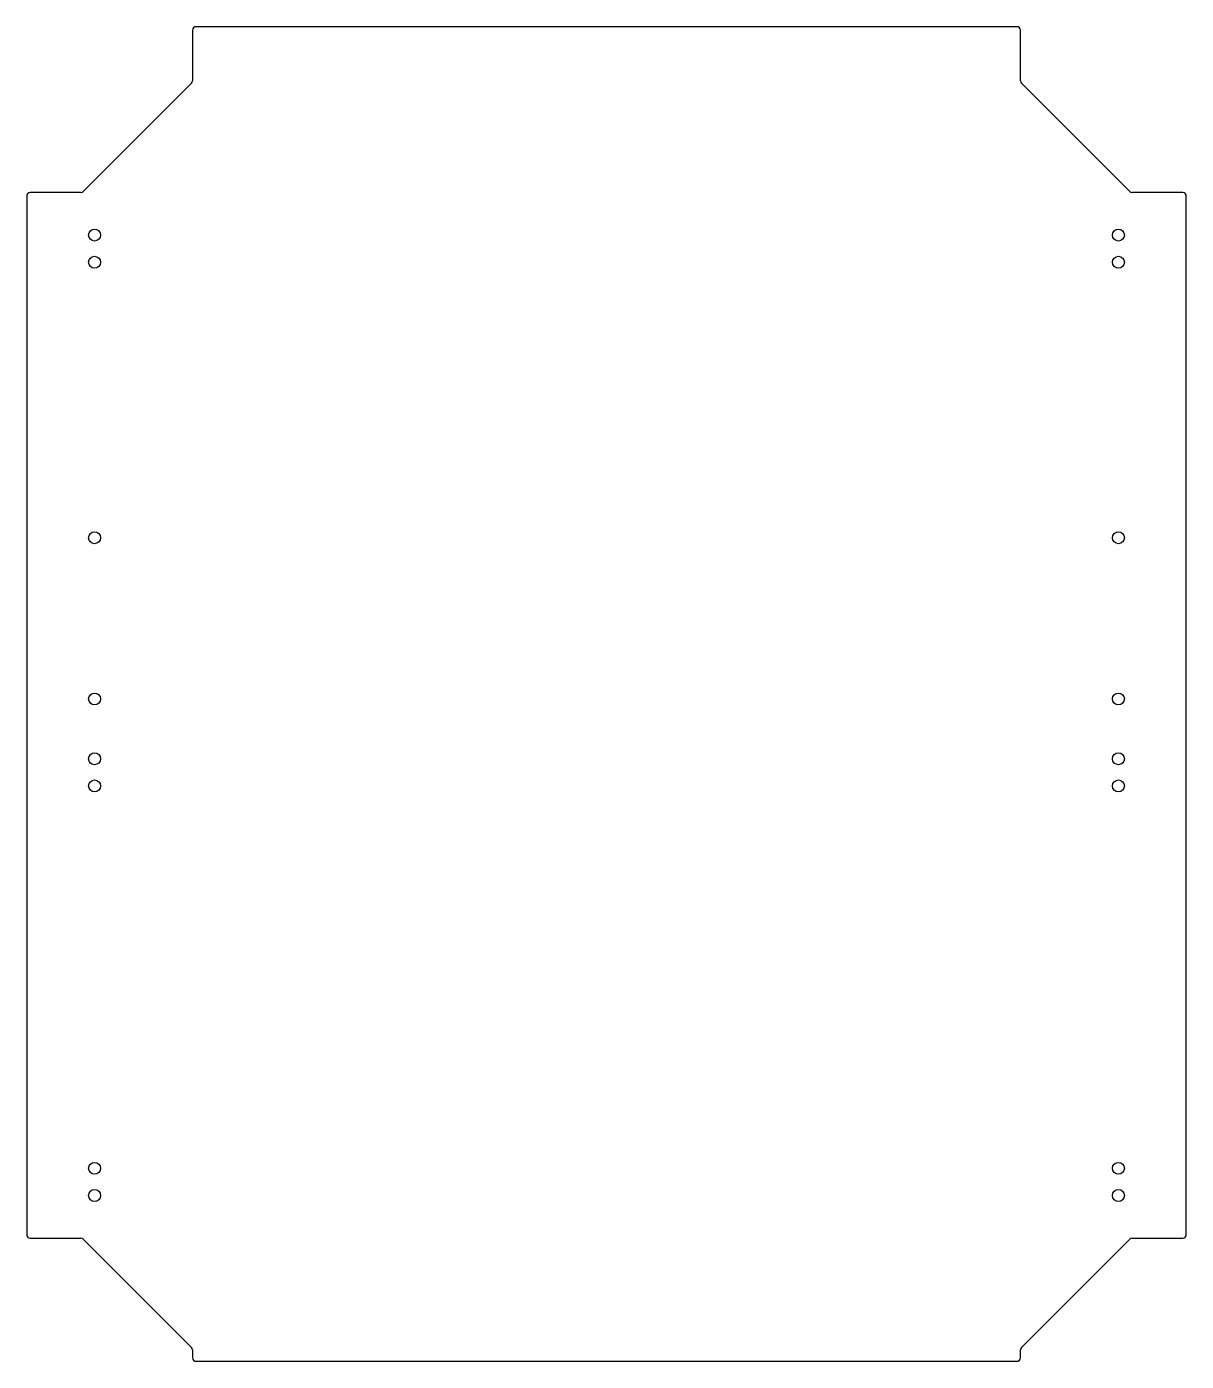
# Model space of a CAD drawing. Header units: millimetres. Extents: x -320 to 320, y -368 to 368.
import ezdxf

# ---------------------------------------------------------------- set-up
doc = ezdxf.new("R2010")
doc.units = ezdxf.units.MM
doc.layers.add('CUTOUTS', color=1, linetype='CONTINUOUS')
doc.layers.add('PERIMETER', color=5, linetype='CONTINUOUS')

msp = doc.modelspace()

# ---------------------------------------------------------------- linework, layer by layer
at = {"layer": 'CUTOUTS'}
for centre in [(-282.5, 253.25), (282.5, 253.25), (-282.5, 238.25), (282.5, 238.25), (-282.5, 86.25), (282.5, 86.25), (-282.5, -2.75), (282.5, -2.75), (-282.5, -35.75), (282.5, -35.75), (-282.5, -50.75), (282.5, -50.75), (-282.5, -261.75), (282.5, -261.75), (-282.5, -276.75), (282.5, -276.75)]:
    msp.add_circle(centre, 3.3, dxfattribs=at)
at = {"layer": 'PERIMETER'}
for p, q in [((-228.5, 366.25), (-228.5, 338.46)), ((226.5, 368.25), (-226.5, 368.25)), ((228.5, 338.46), (228.5, 366.25)), ((-229.09, 337.04), (-288.79, 277.34)), ((288.79, 277.34), (229.09, 337.04)), ((-320, 274.75), (-320, -298.25)), ((-290.21, 276.75), (-318, 276.75)), ((318, 276.75), (290.21, 276.75)), ((320, -298.25), (320, 274.75)), ((-318, -300.25), (-290.21, -300.25)), ((-288.79, -300.84), (-229.09, -360.54)), ((229.09, -360.54), (288.79, -300.84)), ((290.21, -300.25), (318, -300.25)), ((-228.5, -361.96), (-228.5, -366.25)), ((-226.5, -368.25), (226.5, -368.25)), ((228.5, -366.25), (228.5, -361.96))]:
    msp.add_line(p, q, dxfattribs=at)
for centre, start, end in [((-226.5, 366.25), 90, 180), ((226.5, 366.25), 0, 90), ((-230.5, 338.46), -45, 0), ((230.5, 338.46), 180, 225), ((-318, 274.75), 90, 180), ((-290.21, 278.75), 270, 315), ((290.21, 278.75), 225, 270), ((318, 274.75), 0, 90), ((-318, -298.25), 180, 270), ((-290.21, -302.25), 45, 90), ((290.21, -302.25), 90, 135), ((318, -298.25), 270, 360), ((-230.5, -361.96), 0, 45), ((230.5, -361.96), 135, 180), ((-226.5, -366.25), 180, 270), ((226.5, -366.25), 270, 360)]:
    msp.add_arc(centre, 2, start, end, dxfattribs=at)

doc.saveas('drawing.dxf')
